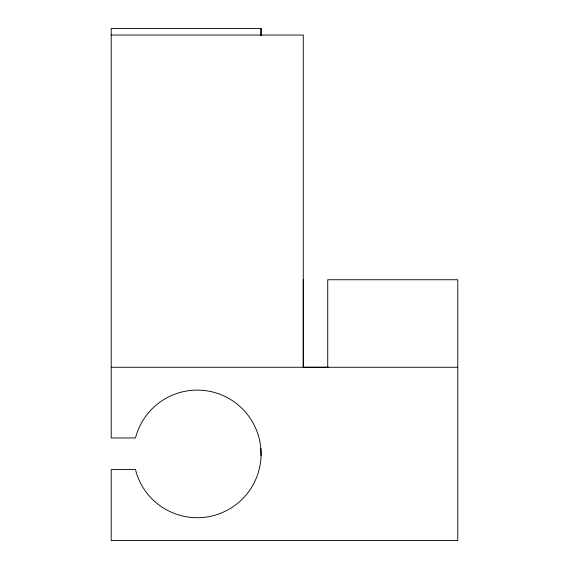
<?xml version="1.0" encoding="UTF-8"?>
<svg xmlns="http://www.w3.org/2000/svg" width="569" height="569" viewBox="0 0 569 569"><rect width="100%" height="100%" fill="white"/><g stroke="black" fill="none" stroke-linecap="round" stroke-linejoin="round"><path stroke-width="0.85" d="M261.043 35.541L261.043 28.45L111.211 28.45L111.211 437.966L135.486 437.966A63.799 63.799 0 0 1 232.714 400.861A63.799 63.799 0 0 1 235.63 504.888A63.799 63.799 0 0 1 136.475 473.28L135.486 469.446L111.211 469.61L111.211 540.55L457.789 540.55L457.789 279.749L327.73 279.749L327.73 367.425M328.135 367.282L303.27 367.268L303.27 279.692M111.211 35.043L303.27 35.043L303.27 367.261M111.211 367.261L457.789 367.261M260.844 448.55L261.043 455.698M261.043 28.45L261.043 35.491"/></g></svg>
